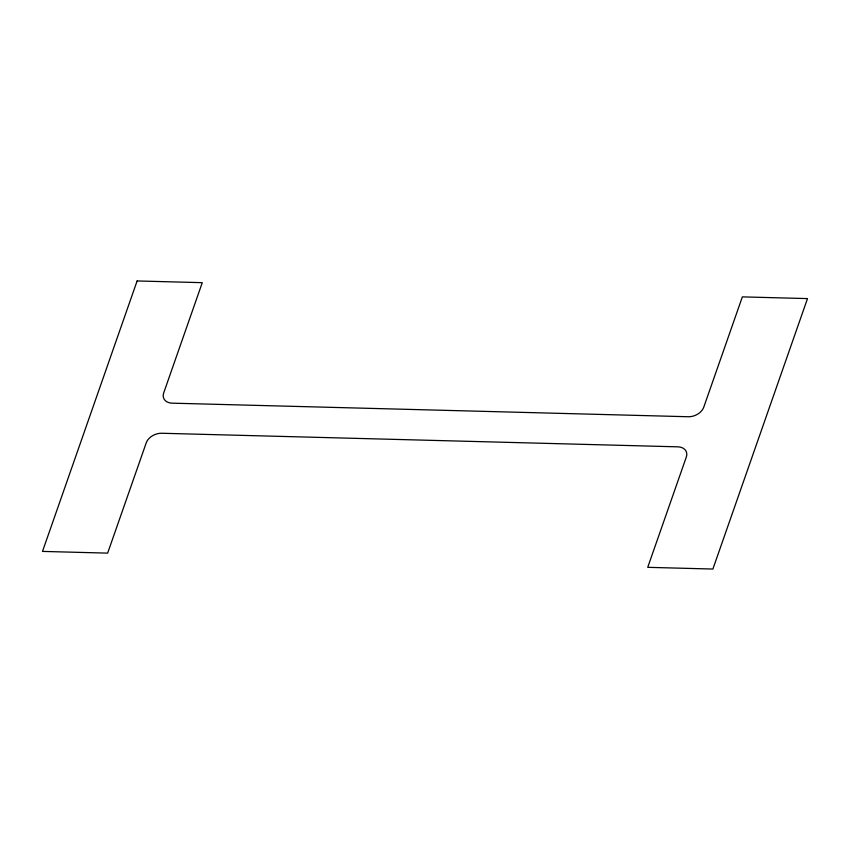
<?xml version="1.0" encoding="UTF-8"?>
<svg xmlns="http://www.w3.org/2000/svg" width="850" height="850" viewBox="0 0 850 850"><rect width="100%" height="100%" fill="white"/><g stroke="black" fill="none" stroke-linecap="round" stroke-linejoin="round"><path stroke-width="1.27" d="M137.116 280.957L42.5 551.406L107.642 553.127L146.232 442.839A12.984 9.212 -23.4 0 1 161.67 433.256L677.801 446.834A12.984 9.212 -23.4 0 1 686.311 457.045L647.732 567.332L712.884 569.043L807.5 298.594L742.358 296.873L703.768 407.161A12.984 9.212 -23.4 0 1 688.33 416.744L172.199 403.166A12.984 9.212 -23.4 0 1 163.689 392.955L202.268 282.668L137.116 280.957"/></g></svg>
